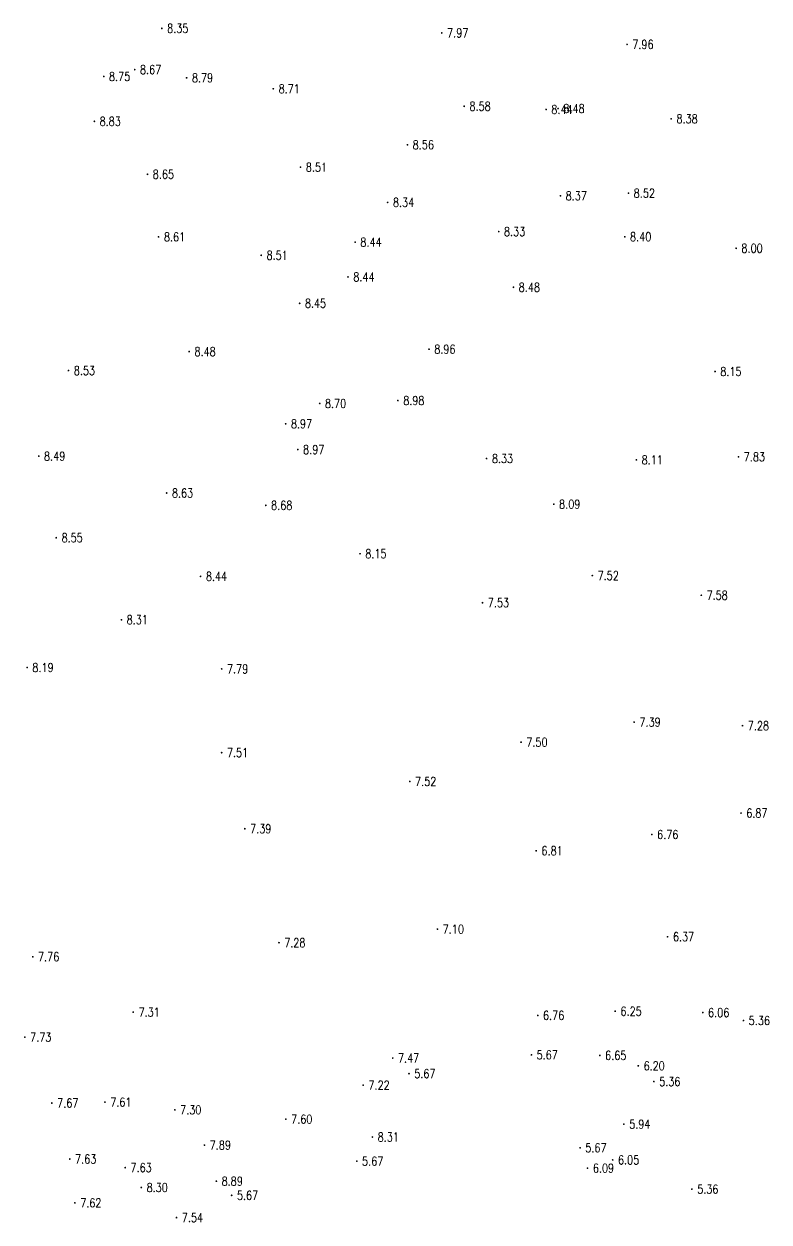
# Model space of a CAD drawing. Extents: x 476861 to 479475, y 2367369 to 2370541.
# Drawn here: x 477677.6 to 477761.9, y 2367914.5 to 2368050.1 of the extents above; entities that cross this region are included whole.
import ezdxf
from ezdxf.enums import TextEntityAlignment as Align

# ---------------------------------------------------------------- set-up
doc = ezdxf.new("R2010")
doc.units = 0
doc.header["$LTSCALE"] = 0.5
doc.layers.get('0').update_dxf_attribs({"linetype": 'CONTINUOUS'})
doc.layers.add('GCD', color=1, linetype='CONTINUOUS')
doc.styles.add('HZ', font='rs.shx', dxfattribs={"width": 0.8, "bigfont": 'hztxt.shx'})

# ---------------------------------------------------------------- blocks, each defined once
blk = doc.blocks.new('GC200')
at = {"linetype": 'Continuous', "const_width": 0.2, "flags": 128}
blk.add_lwpolyline([(-0.1, 0, 1), (0.1, 0, 1)], format="xyb", close=True, dxfattribs=at)

msp = doc.modelspace()

# ---------------------------------------------------------------- block references
at = {"layer": 'GCD', "linetype": 'Continuous'}
ref = msp.add_blockref('GC200', (477693.183, 2368049.582, 8.353), dxfattribs=dict(at, xscale=0.5, yscale=0.5, zscale=0.5))
ref.add_attrib('height', '8.35', dxfattribs={"linetype": 'Continuous', "height": 1, "style": 'HZ', "width": 0.8}).set_placement((477693.783, 2368049.582, 8.353), align=Align.MIDDLE_LEFT)
ref = msp.add_blockref('GC200', (477724.861, 2368049.064, 7.969), dxfattribs=dict(at, xscale=0.5, yscale=0.5, zscale=0.5))
ref.add_attrib('height', '7.97', dxfattribs={"linetype": 'Continuous', "height": 1, "style": 'HZ', "width": 0.8}).set_placement((477725.461, 2368049.064, 7.969), align=Align.MIDDLE_LEFT)
ref = msp.add_blockref('GC200', (477745.825, 2368047.772, 7.957), dxfattribs=dict(at, xscale=0.5, yscale=0.5, zscale=0.5))
ref.add_attrib('height', '7.96', dxfattribs={"linetype": 'Continuous', "height": 1, "style": 'HZ', "width": 0.8}).set_placement((477746.425, 2368047.772, 7.957), align=Align.MIDDLE_LEFT)
ref = msp.add_blockref('GC200', (477690.119, 2368044.913, 8.671), dxfattribs=dict(at, xscale=0.5, yscale=0.5, zscale=0.5))
ref.add_attrib('height', '8.67', dxfattribs={"linetype": 'Continuous', "height": 1, "style": 'HZ', "width": 0.8}).set_placement((477690.719, 2368044.913, 8.671), align=Align.MIDDLE_LEFT)
ref = msp.add_blockref('GC200', (477686.608, 2368044.142, 8.752), dxfattribs=dict(at, xscale=0.5, yscale=0.5, zscale=0.5))
ref.add_attrib('height', '8.75', dxfattribs={"linetype": 'Continuous', "height": 1, "style": 'HZ', "width": 0.8}).set_placement((477687.208, 2368044.142, 8.752), align=Align.MIDDLE_LEFT)
ref = msp.add_blockref('GC200', (477695.991, 2368043.989, 8.785), dxfattribs=dict(at, xscale=0.5, yscale=0.5, zscale=0.5))
ref.add_attrib('height', '8.79', dxfattribs={"linetype": 'Continuous', "height": 1, "style": 'HZ', "width": 0.8}).set_placement((477696.591, 2368043.989, 8.785), align=Align.MIDDLE_LEFT)
ref = msp.add_blockref('GC200', (477705.796, 2368042.752, 8.71), dxfattribs=dict(at, xscale=0.5, yscale=0.5, zscale=0.5))
ref.add_attrib('height', '8.71', dxfattribs={"linetype": 'Continuous', "height": 1, "style": 'HZ', "width": 0.8}).set_placement((477706.396, 2368042.752, 8.71), align=Align.MIDDLE_LEFT)
ref = msp.add_blockref('GC200', (477727.393, 2368040.766, 8.58), dxfattribs=dict(at, xscale=0.5, yscale=0.5, zscale=0.5))
ref.add_attrib('height', '8.58', dxfattribs={"linetype": 'Continuous', "height": 1, "style": 'HZ', "width": 0.8}).set_placement((477727.993, 2368040.766, 8.58), align=Align.MIDDLE_LEFT)
ref = msp.add_blockref('GC200', (477736.668, 2368040.414, 8.44), dxfattribs=dict(at, xscale=0.5, yscale=0.5, zscale=0.5))
ref.add_attrib('height', '8.44', dxfattribs={"linetype": 'Continuous', "height": 1, "style": 'HZ', "width": 0.8}).set_placement((477737.268, 2368040.414, 8.44), align=Align.MIDDLE_LEFT)
ref = msp.add_blockref('GC200', (477738.017, 2368040.509, 8.478), dxfattribs=dict(at, xscale=0.5, yscale=0.5, zscale=0.5))
ref.add_attrib('height', '8.48', dxfattribs={"linetype": 'Continuous', "height": 1, "style": 'HZ', "width": 0.8}).set_placement((477738.617, 2368040.509, 8.478), align=Align.MIDDLE_LEFT)
ref = msp.add_blockref('GC200', (477750.819, 2368039.357, 8.379), dxfattribs=dict(at, xscale=0.5, yscale=0.5, zscale=0.5))
ref.add_attrib('height', '8.38', dxfattribs={"linetype": 'Continuous', "height": 1, "style": 'HZ', "width": 0.8}).set_placement((477751.419, 2368039.357, 8.379), align=Align.MIDDLE_LEFT)
ref = msp.add_blockref('GC200', (477685.549, 2368039.064, 8.826), dxfattribs=dict(at, xscale=0.5, yscale=0.5, zscale=0.5))
ref.add_attrib('height', '8.83', dxfattribs={"linetype": 'Continuous', "height": 1, "style": 'HZ', "width": 0.8}).set_placement((477686.149, 2368039.064, 8.826), align=Align.MIDDLE_LEFT)
ref = msp.add_blockref('GC200', (477720.972, 2368036.414, 8.56), dxfattribs=dict(at, xscale=0.5, yscale=0.5, zscale=0.5))
ref.add_attrib('height', '8.56', dxfattribs={"linetype": 'Continuous', "height": 1, "style": 'HZ', "width": 0.8}).set_placement((477721.572, 2368036.414, 8.56), align=Align.MIDDLE_LEFT)
ref = msp.add_blockref('GC200', (477708.876, 2368033.877, 8.51), dxfattribs=dict(at, xscale=0.5, yscale=0.5, zscale=0.5))
ref.add_attrib('height', '8.51', dxfattribs={"linetype": 'Continuous', "height": 1, "style": 'HZ', "width": 0.8}).set_placement((477709.476, 2368033.877, 8.51), align=Align.MIDDLE_LEFT)
ref = msp.add_blockref('GC200', (477691.559, 2368033.071, 8.65), dxfattribs=dict(at, xscale=0.5, yscale=0.5, zscale=0.5))
ref.add_attrib('height', '8.65', dxfattribs={"linetype": 'Continuous', "height": 1, "style": 'HZ', "width": 0.8}).set_placement((477692.159, 2368033.071, 8.65), align=Align.MIDDLE_LEFT)
ref = msp.add_blockref('GC200', (477718.736, 2368029.893, 8.335), dxfattribs=dict(at, xscale=0.5, yscale=0.5, zscale=0.5))
ref.add_attrib('height', '8.34', dxfattribs={"linetype": 'Continuous', "height": 1, "style": 'HZ', "width": 0.8}).set_placement((477719.336, 2368029.893, 8.335), align=Align.MIDDLE_LEFT)
ref = msp.add_blockref('GC200', (477738.285, 2368030.646, 8.37), dxfattribs=dict(at, xscale=0.5, yscale=0.5, zscale=0.5))
ref.add_attrib('height', '8.37', dxfattribs={"linetype": 'Continuous', "height": 1, "style": 'HZ', "width": 0.8}).set_placement((477738.885, 2368030.646, 8.37), align=Align.MIDDLE_LEFT)
ref = msp.add_blockref('GC200', (477745.984, 2368030.942, 8.524), dxfattribs=dict(at, xscale=0.5, yscale=0.5, zscale=0.5))
ref.add_attrib('height', '8.52', dxfattribs={"linetype": 'Continuous', "height": 1, "style": 'HZ', "width": 0.8}).set_placement((477746.584, 2368030.942, 8.524), align=Align.MIDDLE_LEFT)
ref = msp.add_blockref('GC200', (477692.815, 2368025.998, 8.61), dxfattribs=dict(at, xscale=0.5, yscale=0.5, zscale=0.5))
ref.add_attrib('height', '8.61', dxfattribs={"linetype": 'Continuous', "height": 1, "style": 'HZ', "width": 0.8}).set_placement((477693.415, 2368025.998, 8.61), align=Align.MIDDLE_LEFT)
ref = msp.add_blockref('GC200', (477731.304, 2368026.591, 8.332), dxfattribs=dict(at, xscale=0.5, yscale=0.5, zscale=0.5))
ref.add_attrib('height', '8.33', dxfattribs={"linetype": 'Continuous', "height": 1, "style": 'HZ', "width": 0.8}).set_placement((477731.904, 2368026.591, 8.332), align=Align.MIDDLE_LEFT)
ref = msp.add_blockref('GC200', (477745.569, 2368026.012, 8.399), dxfattribs=dict(at, xscale=0.5, yscale=0.5, zscale=0.5))
ref.add_attrib('height', '8.40', dxfattribs={"linetype": 'Continuous', "height": 1, "style": 'HZ', "width": 0.8}).set_placement((477746.169, 2368026.012, 8.399), align=Align.MIDDLE_LEFT)
ref = msp.add_blockref('GC200', (477715.054, 2368025.398, 8.442), dxfattribs=dict(at, xscale=0.5, yscale=0.5, zscale=0.5))
ref.add_attrib('height', '8.44', dxfattribs={"linetype": 'Continuous', "height": 1, "style": 'HZ', "width": 0.8}).set_placement((477715.654, 2368025.398, 8.442), align=Align.MIDDLE_LEFT)
ref = msp.add_blockref('GC200', (477758.169, 2368024.702, 8), dxfattribs=dict(at, xscale=0.5, yscale=0.5, zscale=0.5))
ref.add_attrib('height', '8.00', dxfattribs={"linetype": 'Continuous', "height": 1, "style": 'HZ', "width": 0.8}).set_placement((477758.769, 2368024.702, 8), align=Align.MIDDLE_LEFT)
ref = msp.add_blockref('GC200', (477704.428, 2368023.909, 8.51), dxfattribs=dict(at, xscale=0.5, yscale=0.5, zscale=0.5))
ref.add_attrib('height', '8.51', dxfattribs={"linetype": 'Continuous', "height": 1, "style": 'HZ', "width": 0.8}).set_placement((477705.028, 2368023.909, 8.51), align=Align.MIDDLE_LEFT)
ref = msp.add_blockref('GC200', (477714.25, 2368021.465, 8.444), dxfattribs=dict(at, xscale=0.5, yscale=0.5, zscale=0.5))
ref.add_attrib('height', '8.44', dxfattribs={"linetype": 'Continuous', "height": 1, "style": 'HZ', "width": 0.8}).set_placement((477714.85, 2368021.465, 8.444), align=Align.MIDDLE_LEFT)
ref = msp.add_blockref('GC200', (477732.971, 2368020.291, 8.475), dxfattribs=dict(at, xscale=0.5, yscale=0.5, zscale=0.5))
ref.add_attrib('height', '8.48', dxfattribs={"linetype": 'Continuous', "height": 1, "style": 'HZ', "width": 0.8}).set_placement((477733.571, 2368020.291, 8.475), align=Align.MIDDLE_LEFT)
ref = msp.add_blockref('GC200', (477708.777, 2368018.478, 8.45), dxfattribs=dict(at, xscale=0.5, yscale=0.5, zscale=0.5))
ref.add_attrib('height', '8.45', dxfattribs={"linetype": 'Continuous', "height": 1, "style": 'HZ', "width": 0.8}).set_placement((477709.377, 2368018.478, 8.45), align=Align.MIDDLE_LEFT)
ref = msp.add_blockref('GC200', (477696.277, 2368013.016, 8.48), dxfattribs=dict(at, xscale=0.5, yscale=0.5, zscale=0.5))
ref.add_attrib('height', '8.48', dxfattribs={"linetype": 'Continuous', "height": 1, "style": 'HZ', "width": 0.8}).set_placement((477696.877, 2368013.016, 8.48), align=Align.MIDDLE_LEFT)
ref = msp.add_blockref('GC200', (477723.416, 2368013.287, 8.963), dxfattribs=dict(at, xscale=0.5, yscale=0.5, zscale=0.5))
ref.add_attrib('height', '8.96', dxfattribs={"linetype": 'Continuous', "height": 1, "style": 'HZ', "width": 0.8}).set_placement((477724.016, 2368013.287, 8.963), align=Align.MIDDLE_LEFT)
ref = msp.add_blockref('GC200', (477682.621, 2368010.867, 8.53), dxfattribs=dict(at, xscale=0.5, yscale=0.5, zscale=0.5))
ref.add_attrib('height', '8.53', dxfattribs={"linetype": 'Continuous', "height": 1, "style": 'HZ', "width": 0.8}).set_placement((477683.221, 2368010.867, 8.53), align=Align.MIDDLE_LEFT)
ref = msp.add_blockref('GC200', (477755.78, 2368010.765, 8.145), dxfattribs=dict(at, xscale=0.5, yscale=0.5, zscale=0.5))
ref.add_attrib('height', '8.15', dxfattribs={"linetype": 'Continuous', "height": 1, "style": 'HZ', "width": 0.8}).set_placement((477756.38, 2368010.765, 8.145), align=Align.MIDDLE_LEFT)
ref = msp.add_blockref('GC200', (477711.047, 2368007.153, 8.699), dxfattribs=dict(at, xscale=0.5, yscale=0.5, zscale=0.5))
ref.add_attrib('height', '8.70', dxfattribs={"linetype": 'Continuous', "height": 1, "style": 'HZ', "width": 0.8}).set_placement((477711.647, 2368007.153, 8.699), align=Align.MIDDLE_LEFT)
ref = msp.add_blockref('GC200', (477719.898, 2368007.479, 8.977), dxfattribs=dict(at, xscale=0.5, yscale=0.5, zscale=0.5))
ref.add_attrib('height', '8.98', dxfattribs={"linetype": 'Continuous', "height": 1, "style": 'HZ', "width": 0.8}).set_placement((477720.498, 2368007.479, 8.977), align=Align.MIDDLE_LEFT)
ref = msp.add_blockref('GC200', (477707.196, 2368004.846, 8.969), dxfattribs=dict(at, xscale=0.5, yscale=0.5, zscale=0.5))
ref.add_attrib('height', '8.97', dxfattribs={"linetype": 'Continuous', "height": 1, "style": 'HZ', "width": 0.8}).set_placement((477707.796, 2368004.846, 8.969), align=Align.MIDDLE_LEFT)
ref = msp.add_blockref('GC200', (477708.568, 2368001.931, 8.974), dxfattribs=dict(at, xscale=0.5, yscale=0.5, zscale=0.5))
ref.add_attrib('height', '8.97', dxfattribs={"linetype": 'Continuous', "height": 1, "style": 'HZ', "width": 0.8}).set_placement((477709.168, 2368001.931, 8.974), align=Align.MIDDLE_LEFT)
ref = msp.add_blockref('GC200', (477679.256, 2368001.187, 8.49), dxfattribs=dict(at, xscale=0.5, yscale=0.5, zscale=0.5))
ref.add_attrib('height', '8.49', dxfattribs={"linetype": 'Continuous', "height": 1, "style": 'HZ', "width": 0.8}).set_placement((477679.856, 2368001.187, 8.49), align=Align.MIDDLE_LEFT)
ref = msp.add_blockref('GC200', (477729.933, 2368000.916, 8.33), dxfattribs=dict(at, xscale=0.5, yscale=0.5, zscale=0.5))
ref.add_attrib('height', '8.33', dxfattribs={"linetype": 'Continuous', "height": 1, "style": 'HZ', "width": 0.8}).set_placement((477730.533, 2368000.916, 8.33), align=Align.MIDDLE_LEFT)
ref = msp.add_blockref('GC200', (477746.878, 2368000.765, 8.11), dxfattribs=dict(at, xscale=0.5, yscale=0.5, zscale=0.5))
ref.add_attrib('height', '8.11', dxfattribs={"linetype": 'Continuous', "height": 1, "style": 'HZ', "width": 0.8}).set_placement((477747.478, 2368000.765, 8.11), align=Align.MIDDLE_LEFT)
ref = msp.add_blockref('GC200', (477758.431, 2368001.112, 7.831), dxfattribs=dict(at, xscale=0.5, yscale=0.5, zscale=0.5))
ref.add_attrib('height', '7.83', dxfattribs={"linetype": 'Continuous', "height": 1, "style": 'HZ', "width": 0.8}).set_placement((477759.031, 2368001.112, 7.831), align=Align.MIDDLE_LEFT)
ref = msp.add_blockref('GC200', (477693.73, 2367997.017, 8.627), dxfattribs=dict(at, xscale=0.5, yscale=0.5, zscale=0.5))
ref.add_attrib('height', '8.63', dxfattribs={"linetype": 'Continuous', "height": 1, "style": 'HZ', "width": 0.8}).set_placement((477694.33, 2367997.017, 8.627), align=Align.MIDDLE_LEFT)
ref = msp.add_blockref('GC200', (477704.949, 2367995.622, 8.68), dxfattribs=dict(at, xscale=0.5, yscale=0.5, zscale=0.5))
ref.add_attrib('height', '8.68', dxfattribs={"linetype": 'Continuous', "height": 1, "style": 'HZ', "width": 0.8}).set_placement((477705.549, 2367995.622, 8.68), align=Align.MIDDLE_LEFT)
ref = msp.add_blockref('GC200', (477737.536, 2367995.751, 8.09), dxfattribs=dict(at, xscale=0.5, yscale=0.5, zscale=0.5))
ref.add_attrib('height', '8.09', dxfattribs={"linetype": 'Continuous', "height": 1, "style": 'HZ', "width": 0.8}).set_placement((477738.136, 2367995.751, 8.09), align=Align.MIDDLE_LEFT)
ref = msp.add_blockref('GC200', (477681.233, 2367991.961, 8.55), dxfattribs=dict(at, xscale=0.5, yscale=0.5, zscale=0.5))
ref.add_attrib('height', '8.55', dxfattribs={"linetype": 'Continuous', "height": 1, "style": 'HZ', "width": 0.8}).set_placement((477681.833, 2367991.961, 8.55), align=Align.MIDDLE_LEFT)
ref = msp.add_blockref('GC200', (477715.611, 2367990.151, 8.15), dxfattribs=dict(at, xscale=0.5, yscale=0.5, zscale=0.5))
ref.add_attrib('height', '8.15', dxfattribs={"linetype": 'Continuous', "height": 1, "style": 'HZ', "width": 0.8}).set_placement((477716.211, 2367990.151, 8.15), align=Align.MIDDLE_LEFT)
ref = msp.add_blockref('GC200', (477741.899, 2367987.675, 7.515), dxfattribs=dict(at, xscale=0.5, yscale=0.5, zscale=0.5))
ref.add_attrib('height', '7.52', dxfattribs={"linetype": 'Continuous', "height": 1, "style": 'HZ', "width": 0.8}).set_placement((477742.499, 2367987.675, 7.515), align=Align.MIDDLE_LEFT)
ref = msp.add_blockref('GC200', (477697.566, 2367987.587, 8.44), dxfattribs=dict(at, xscale=0.5, yscale=0.5, zscale=0.5))
ref.add_attrib('height', '8.44', dxfattribs={"linetype": 'Continuous', "height": 1, "style": 'HZ', "width": 0.8}).set_placement((477698.166, 2367987.587, 8.44), align=Align.MIDDLE_LEFT)
ref = msp.add_blockref('GC200', (477754.228, 2367985.451, 7.58), dxfattribs=dict(at, xscale=0.5, yscale=0.5, zscale=0.5))
ref.add_attrib('height', '7.58', dxfattribs={"linetype": 'Continuous', "height": 1, "style": 'HZ', "width": 0.8}).set_placement((477754.828, 2367985.451, 7.58), align=Align.MIDDLE_LEFT)
ref = msp.add_blockref('GC200', (477729.467, 2367984.607, 7.529), dxfattribs=dict(at, xscale=0.5, yscale=0.5, zscale=0.5))
ref.add_attrib('height', '7.53', dxfattribs={"linetype": 'Continuous', "height": 1, "style": 'HZ', "width": 0.8}).set_placement((477730.067, 2367984.607, 7.529), align=Align.MIDDLE_LEFT)
ref = msp.add_blockref('GC200', (477688.611, 2367982.682, 8.31), dxfattribs=dict(at, xscale=0.5, yscale=0.5, zscale=0.5))
ref.add_attrib('height', '8.31', dxfattribs={"linetype": 'Continuous', "height": 1, "style": 'HZ', "width": 0.8}).set_placement((477689.211, 2367982.682, 8.31), align=Align.MIDDLE_LEFT)
ref = msp.add_blockref('GC200', (477677.938, 2367977.277, 8.19), dxfattribs=dict(at, xscale=0.5, yscale=0.5, zscale=0.5))
ref.add_attrib('height', '8.19', dxfattribs={"linetype": 'Continuous', "height": 1, "style": 'HZ', "width": 0.8}).set_placement((477678.538, 2367977.277, 8.19), align=Align.MIDDLE_LEFT)
ref = msp.add_blockref('GC200', (477699.957, 2367977.115, 7.79), dxfattribs=dict(at, xscale=0.5, yscale=0.5, zscale=0.5))
ref.add_attrib('height', '7.79', dxfattribs={"linetype": 'Continuous', "height": 1, "style": 'HZ', "width": 0.8}).set_placement((477700.557, 2367977.115, 7.79), align=Align.MIDDLE_LEFT)
ref = msp.add_blockref('GC200', (477746.627, 2367971.102, 7.387), dxfattribs=dict(at, xscale=0.5, yscale=0.5, zscale=0.5))
ref.add_attrib('height', '7.39', dxfattribs={"linetype": 'Continuous', "height": 1, "style": 'HZ', "width": 0.8}).set_placement((477747.227, 2367971.102, 7.387), align=Align.MIDDLE_LEFT)
ref = msp.add_blockref('GC200', (477758.888, 2367970.697, 7.276), dxfattribs=dict(at, xscale=0.5, yscale=0.5, zscale=0.5))
ref.add_attrib('height', '7.28', dxfattribs={"linetype": 'Continuous', "height": 1, "style": 'HZ', "width": 0.8}).set_placement((477759.488, 2367970.697, 7.276), align=Align.MIDDLE_LEFT)
ref = msp.add_blockref('GC200', (477733.83, 2367968.827, 7.5), dxfattribs=dict(at, xscale=0.5, yscale=0.5, zscale=0.5))
ref.add_attrib('height', '7.50', dxfattribs={"linetype": 'Continuous', "height": 1, "style": 'HZ', "width": 0.8}).set_placement((477734.43, 2367968.827, 7.5), align=Align.MIDDLE_LEFT)
ref = msp.add_blockref('GC200', (477699.956, 2367967.645, 7.51), dxfattribs=dict(at, xscale=0.5, yscale=0.5, zscale=0.5))
ref.add_attrib('height', '7.51', dxfattribs={"linetype": 'Continuous', "height": 1, "style": 'HZ', "width": 0.8}).set_placement((477700.556, 2367967.645, 7.51), align=Align.MIDDLE_LEFT)
ref = msp.add_blockref('GC200', (477721.241, 2367964.388, 7.518), dxfattribs=dict(at, xscale=0.5, yscale=0.5, zscale=0.5))
ref.add_attrib('height', '7.52', dxfattribs={"linetype": 'Continuous', "height": 1, "style": 'HZ', "width": 0.8}).set_placement((477721.841, 2367964.388, 7.518), align=Align.MIDDLE_LEFT)
ref = msp.add_blockref('GC200', (477758.723, 2367960.809, 6.87), dxfattribs=dict(at, xscale=0.5, yscale=0.5, zscale=0.5))
ref.add_attrib('height', '6.87', dxfattribs={"linetype": 'Continuous', "height": 1, "style": 'HZ', "width": 0.8}).set_placement((477759.323, 2367960.809, 6.87), align=Align.MIDDLE_LEFT)
ref = msp.add_blockref('GC200', (477702.573, 2367959.04, 7.389), dxfattribs=dict(at, xscale=0.5, yscale=0.5, zscale=0.5))
ref.add_attrib('height', '7.39', dxfattribs={"linetype": 'Continuous', "height": 1, "style": 'HZ', "width": 0.8}).set_placement((477703.173, 2367959.04, 7.389), align=Align.MIDDLE_LEFT)
ref = msp.add_blockref('GC200', (477748.631, 2367958.385, 6.755), dxfattribs=dict(at, xscale=0.5, yscale=0.5, zscale=0.5))
ref.add_attrib('height', '6.76', dxfattribs={"linetype": 'Continuous', "height": 1, "style": 'HZ', "width": 0.8}).set_placement((477749.231, 2367958.385, 6.755), align=Align.MIDDLE_LEFT)
ref = msp.add_blockref('GC200', (477735.542, 2367956.549, 6.81), dxfattribs=dict(at, xscale=0.5, yscale=0.5, zscale=0.5))
ref.add_attrib('height', '6.81', dxfattribs={"linetype": 'Continuous', "height": 1, "style": 'HZ', "width": 0.8}).set_placement((477736.142, 2367956.549, 6.81), align=Align.MIDDLE_LEFT)
ref = msp.add_blockref('GC200', (477724.366, 2367947.677, 7.1), dxfattribs=dict(at, xscale=0.5, yscale=0.5, zscale=0.5))
ref.add_attrib('height', '7.10', dxfattribs={"linetype": 'Continuous', "height": 1, "style": 'HZ', "width": 0.8}).set_placement((477724.966, 2367947.677, 7.1), align=Align.MIDDLE_LEFT)
ref = msp.add_blockref('GC200', (477706.44, 2367946.144, 7.28), dxfattribs=dict(at, xscale=0.5, yscale=0.5, zscale=0.5))
ref.add_attrib('height', '7.28', dxfattribs={"linetype": 'Continuous', "height": 1, "style": 'HZ', "width": 0.8}).set_placement((477707.04, 2367946.144, 7.28), align=Align.MIDDLE_LEFT)
ref = msp.add_blockref('GC200', (477750.412, 2367946.821, 6.374), dxfattribs=dict(at, xscale=0.5, yscale=0.5, zscale=0.5))
ref.add_attrib('height', '6.37', dxfattribs={"linetype": 'Continuous', "height": 1, "style": 'HZ', "width": 0.8}).set_placement((477751.012, 2367946.821, 6.374), align=Align.MIDDLE_LEFT)
ref = msp.add_blockref('GC200', (477678.578, 2367944.557, 7.76), dxfattribs=dict(at, xscale=0.5, yscale=0.5, zscale=0.5))
ref.add_attrib('height', '7.76', dxfattribs={"linetype": 'Continuous', "height": 1, "style": 'HZ', "width": 0.8}).set_placement((477679.178, 2367944.557, 7.76), align=Align.MIDDLE_LEFT)
ref = msp.add_blockref('GC200', (477689.952, 2367938.289, 7.31), dxfattribs=dict(at, xscale=0.5, yscale=0.5, zscale=0.5))
ref.add_attrib('height', '7.31', dxfattribs={"linetype": 'Continuous', "height": 1, "style": 'HZ', "width": 0.8}).set_placement((477690.552, 2367938.289, 7.31), align=Align.MIDDLE_LEFT)
ref = msp.add_blockref('GC200', (477735.72, 2367937.919, 6.755), dxfattribs=dict(at, xscale=0.5, yscale=0.5, zscale=0.5))
ref.add_attrib('height', '6.76', dxfattribs={"linetype": 'Continuous', "height": 1, "style": 'HZ', "width": 0.8}).set_placement((477736.32, 2367937.919, 6.755), align=Align.MIDDLE_LEFT)
ref = msp.add_blockref('GC200', (477744.482, 2367938.386, 6.246), dxfattribs=dict(at, xscale=0.5, yscale=0.5, zscale=0.5))
ref.add_attrib('height', '6.25', dxfattribs={"linetype": 'Continuous', "height": 1, "style": 'HZ', "width": 0.8}).set_placement((477745.082, 2367938.386, 6.246), align=Align.MIDDLE_LEFT)
ref = msp.add_blockref('GC200', (477754.396, 2367938.236, 6.062), dxfattribs=dict(at, xscale=0.5, yscale=0.5, zscale=0.5))
ref.add_attrib('height', '6.06', dxfattribs={"linetype": 'Continuous', "height": 1, "style": 'HZ', "width": 0.8}).set_placement((477754.996, 2367938.236, 6.062), align=Align.MIDDLE_LEFT)
ref = msp.add_blockref('GC200', (477758.996, 2367937.337, 5.358), dxfattribs=dict(at, xscale=0.5, yscale=0.5, zscale=0.5))
ref.add_attrib('height', '5.36', dxfattribs={"linetype": 'Continuous', "height": 1, "style": 'HZ', "width": 0.8}).set_placement((477759.596, 2367937.337, 5.358), align=Align.MIDDLE_LEFT)
ref = msp.add_blockref('GC200', (477677.682, 2367935.456, 7.725), dxfattribs=dict(at, xscale=0.5, yscale=0.5, zscale=0.5))
ref.add_attrib('height', '7.73', dxfattribs={"linetype": 'Continuous', "height": 1, "style": 'HZ', "width": 0.8}).set_placement((477678.282, 2367935.456, 7.725), align=Align.MIDDLE_LEFT)
ref = msp.add_blockref('GC200', (477735.001, 2367933.453, 5.67), dxfattribs=dict(at, xscale=0.5, yscale=0.5, zscale=0.5))
ref.add_attrib('height', '5.67', dxfattribs={"linetype": 'Continuous', "height": 1, "style": 'HZ', "width": 0.8}).set_placement((477735.601, 2367933.453, 5.67), align=Align.MIDDLE_LEFT)
ref = msp.add_blockref('GC200', (477719.311, 2367933.094, 7.471), dxfattribs=dict(at, xscale=0.5, yscale=0.5, zscale=0.5))
ref.add_attrib('height', '7.47', dxfattribs={"linetype": 'Continuous', "height": 1, "style": 'HZ', "width": 0.8}).set_placement((477719.911, 2367933.094, 7.471), align=Align.MIDDLE_LEFT)
ref = msp.add_blockref('GC200', (477742.747, 2367933.394, 6.645), dxfattribs=dict(at, xscale=0.5, yscale=0.5, zscale=0.5))
ref.add_attrib('height', '6.65', dxfattribs={"linetype": 'Continuous', "height": 1, "style": 'HZ', "width": 0.8}).set_placement((477743.347, 2367933.394, 6.645), align=Align.MIDDLE_LEFT)
ref = msp.add_blockref('GC200', (477747.098, 2367932.212, 6.198), dxfattribs=dict(at, xscale=0.5, yscale=0.5, zscale=0.5))
ref.add_attrib('height', '6.20', dxfattribs={"linetype": 'Continuous', "height": 1, "style": 'HZ', "width": 0.8}).set_placement((477747.698, 2367932.212, 6.198), align=Align.MIDDLE_LEFT)
ref = msp.add_blockref('GC200', (477721.155, 2367931.328, 5.67), dxfattribs=dict(at, xscale=0.5, yscale=0.5, zscale=0.5))
ref.add_attrib('height', '5.67', dxfattribs={"linetype": 'Continuous', "height": 1, "style": 'HZ', "width": 0.8}).set_placement((477721.755, 2367931.328, 5.67), align=Align.MIDDLE_LEFT)
ref = msp.add_blockref('GC200', (477715.962, 2367930.029, 7.219), dxfattribs=dict(at, xscale=0.5, yscale=0.5, zscale=0.5))
ref.add_attrib('height', '7.22', dxfattribs={"linetype": 'Continuous', "height": 1, "style": 'HZ', "width": 0.8}).set_placement((477716.562, 2367930.029, 7.219), align=Align.MIDDLE_LEFT)
ref = msp.add_blockref('GC200', (477748.86, 2367930.43, 5.358), dxfattribs=dict(at, xscale=0.5, yscale=0.5, zscale=0.5))
ref.add_attrib('height', '5.36', dxfattribs={"linetype": 'Continuous', "height": 1, "style": 'HZ', "width": 0.8}).set_placement((477749.46, 2367930.43, 5.358), align=Align.MIDDLE_LEFT)
ref = msp.add_blockref('GC200', (477686.749, 2367928.111, 7.61), dxfattribs=dict(at, xscale=0.5, yscale=0.5, zscale=0.5))
ref.add_attrib('height', '7.61', dxfattribs={"linetype": 'Continuous', "height": 1, "style": 'HZ', "width": 0.8}).set_placement((477687.349, 2367928.111, 7.61), align=Align.MIDDLE_LEFT)
ref = msp.add_blockref('GC200', (477680.735, 2367928.004, 7.668), dxfattribs=dict(at, xscale=0.5, yscale=0.5, zscale=0.5))
ref.add_attrib('height', '7.67', dxfattribs={"linetype": 'Continuous', "height": 1, "style": 'HZ', "width": 0.8}).set_placement((477681.335, 2367928.004, 7.668), align=Align.MIDDLE_LEFT)
ref = msp.add_blockref('GC200', (477694.659, 2367927.227, 7.297), dxfattribs=dict(at, xscale=0.5, yscale=0.5, zscale=0.5))
ref.add_attrib('height', '7.30', dxfattribs={"linetype": 'Continuous', "height": 1, "style": 'HZ', "width": 0.8}).set_placement((477695.259, 2367927.227, 7.297), align=Align.MIDDLE_LEFT)
ref = msp.add_blockref('GC200', (477707.216, 2367926.183, 7.601), dxfattribs=dict(at, xscale=0.5, yscale=0.5, zscale=0.5))
ref.add_attrib('height', '7.60', dxfattribs={"linetype": 'Continuous', "height": 1, "style": 'HZ', "width": 0.8}).set_placement((477707.816, 2367926.183, 7.601), align=Align.MIDDLE_LEFT)
ref = msp.add_blockref('GC200', (477745.464, 2367925.612, 5.938), dxfattribs=dict(at, xscale=0.5, yscale=0.5, zscale=0.5))
ref.add_attrib('height', '5.94', dxfattribs={"linetype": 'Continuous', "height": 1, "style": 'HZ', "width": 0.8}).set_placement((477746.064, 2367925.612, 5.938), align=Align.MIDDLE_LEFT)
ref = msp.add_blockref('GC200', (477717.011, 2367924.158, 8.307), dxfattribs=dict(at, xscale=0.5, yscale=0.5, zscale=0.5))
ref.add_attrib('height', '8.31', dxfattribs={"linetype": 'Continuous', "height": 1, "style": 'HZ', "width": 0.8}).set_placement((477717.611, 2367924.158, 8.307), align=Align.MIDDLE_LEFT)
ref = msp.add_blockref('GC200', (477698.003, 2367923.241, 7.885), dxfattribs=dict(at, xscale=0.5, yscale=0.5, zscale=0.5))
ref.add_attrib('height', '7.89', dxfattribs={"linetype": 'Continuous', "height": 1, "style": 'HZ', "width": 0.8}).set_placement((477698.603, 2367923.241, 7.885), align=Align.MIDDLE_LEFT)
ref = msp.add_blockref('GC200', (477740.511, 2367922.945, 5.67), dxfattribs=dict(at, xscale=0.5, yscale=0.5, zscale=0.5))
ref.add_attrib('height', '5.67', dxfattribs={"linetype": 'Continuous', "height": 1, "style": 'HZ', "width": 0.8}).set_placement((477741.111, 2367922.945, 5.67), align=Align.MIDDLE_LEFT)
ref = msp.add_blockref('GC200', (477682.768, 2367921.672, 7.628), dxfattribs=dict(at, xscale=0.5, yscale=0.5, zscale=0.5))
ref.add_attrib('height', '7.63', dxfattribs={"linetype": 'Continuous', "height": 1, "style": 'HZ', "width": 0.8}).set_placement((477683.368, 2367921.672, 7.628), align=Align.MIDDLE_LEFT)
ref = msp.add_blockref('GC200', (477715.241, 2367921.428, 5.67), dxfattribs=dict(at, xscale=0.5, yscale=0.5, zscale=0.5))
ref.add_attrib('height', '5.67', dxfattribs={"linetype": 'Continuous', "height": 1, "style": 'HZ', "width": 0.8}).set_placement((477715.841, 2367921.428, 5.67), align=Align.MIDDLE_LEFT)
ref = msp.add_blockref('GC200', (477744.202, 2367921.567, 6.051), dxfattribs=dict(at, xscale=0.5, yscale=0.5, zscale=0.5))
ref.add_attrib('height', '6.05', dxfattribs={"linetype": 'Continuous', "height": 1, "style": 'HZ', "width": 0.8}).set_placement((477744.802, 2367921.567, 6.051), align=Align.MIDDLE_LEFT)
ref = msp.add_blockref('GC200', (477689.039, 2367920.695, 7.63), dxfattribs=dict(at, xscale=0.5, yscale=0.5, zscale=0.5))
ref.add_attrib('height', '7.63', dxfattribs={"linetype": 'Continuous', "height": 1, "style": 'HZ', "width": 0.8}).set_placement((477689.639, 2367920.695, 7.63), align=Align.MIDDLE_LEFT)
ref = msp.add_blockref('GC200', (477741.353, 2367920.64, 6.089), dxfattribs=dict(at, xscale=0.5, yscale=0.5, zscale=0.5))
ref.add_attrib('height', '6.09', dxfattribs={"linetype": 'Continuous', "height": 1, "style": 'HZ', "width": 0.8}).set_placement((477741.953, 2367920.64, 6.089), align=Align.MIDDLE_LEFT)
ref = msp.add_blockref('GC200', (477699.353, 2367919.163, 8.894), dxfattribs=dict(at, xscale=0.5, yscale=0.5, zscale=0.5))
ref.add_attrib('height', '8.89', dxfattribs={"linetype": 'Continuous', "height": 1, "style": 'HZ', "width": 0.8}).set_placement((477699.953, 2367919.163, 8.894), align=Align.MIDDLE_LEFT)
ref = msp.add_blockref('GC200', (477690.863, 2367918.445, 8.303), dxfattribs=dict(at, xscale=0.5, yscale=0.5, zscale=0.5))
ref.add_attrib('height', '8.30', dxfattribs={"linetype": 'Continuous', "height": 1, "style": 'HZ', "width": 0.8}).set_placement((477691.463, 2367918.445, 8.303), align=Align.MIDDLE_LEFT)
ref = msp.add_blockref('GC200', (477701.085, 2367917.561, 5.67), dxfattribs=dict(at, xscale=0.5, yscale=0.5, zscale=0.5))
ref.add_attrib('height', '5.67', dxfattribs={"linetype": 'Continuous', "height": 1, "style": 'HZ', "width": 0.8}).set_placement((477701.685, 2367917.561, 5.67), align=Align.MIDDLE_LEFT)
ref = msp.add_blockref('GC200', (477753.167, 2367918.262, 5.358), dxfattribs=dict(at, xscale=0.5, yscale=0.5, zscale=0.5))
ref.add_attrib('height', '5.36', dxfattribs={"linetype": 'Continuous', "height": 1, "style": 'HZ', "width": 0.8}).set_placement((477753.767, 2367918.262, 5.358), align=Align.MIDDLE_LEFT)
ref = msp.add_blockref('GC200', (477683.348, 2367916.706, 7.624), dxfattribs=dict(at, xscale=0.5, yscale=0.5, zscale=0.5))
ref.add_attrib('height', '7.62', dxfattribs={"linetype": 'Continuous', "height": 1, "style": 'HZ', "width": 0.8}).set_placement((477683.948, 2367916.706, 7.624), align=Align.MIDDLE_LEFT)
ref = msp.add_blockref('GC200', (477694.844, 2367915.042, 7.539), dxfattribs=dict(at, xscale=0.5, yscale=0.5, zscale=0.5))
ref.add_attrib('height', '7.54', dxfattribs={"linetype": 'Continuous', "height": 1, "style": 'HZ', "width": 0.8}).set_placement((477695.444, 2367915.042, 7.539), align=Align.MIDDLE_LEFT)

doc.saveas('drawing.dxf')
